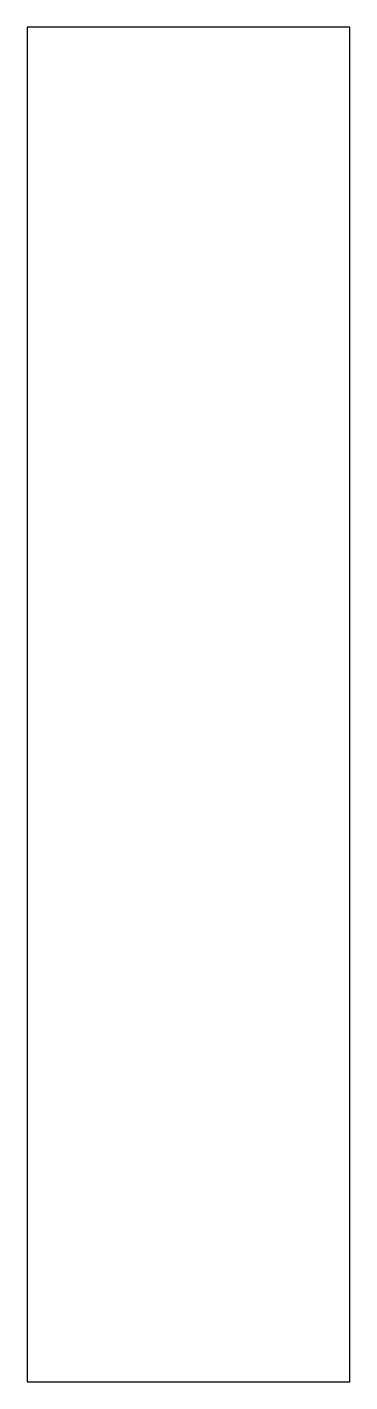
# Model space of a CAD drawing. Header units: millimetres. Extents: x 198 to 278, y -69 to 267.
import ezdxf

# ---------------------------------------------------------------- set-up
doc = ezdxf.new("R2010")
doc.units = ezdxf.units.MM
doc.layers.get('0').update_dxf_attribs({"linetype": 'CONTINUOUS'})

msp = doc.modelspace()

# ---------------------------------------------------------------- linework, layer by layer
msp.add_lwpolyline([(278, 267.5), (198, 267.5), (198, -68.5), (278, -68.5)], close=True)

doc.saveas('drawing.dxf')
